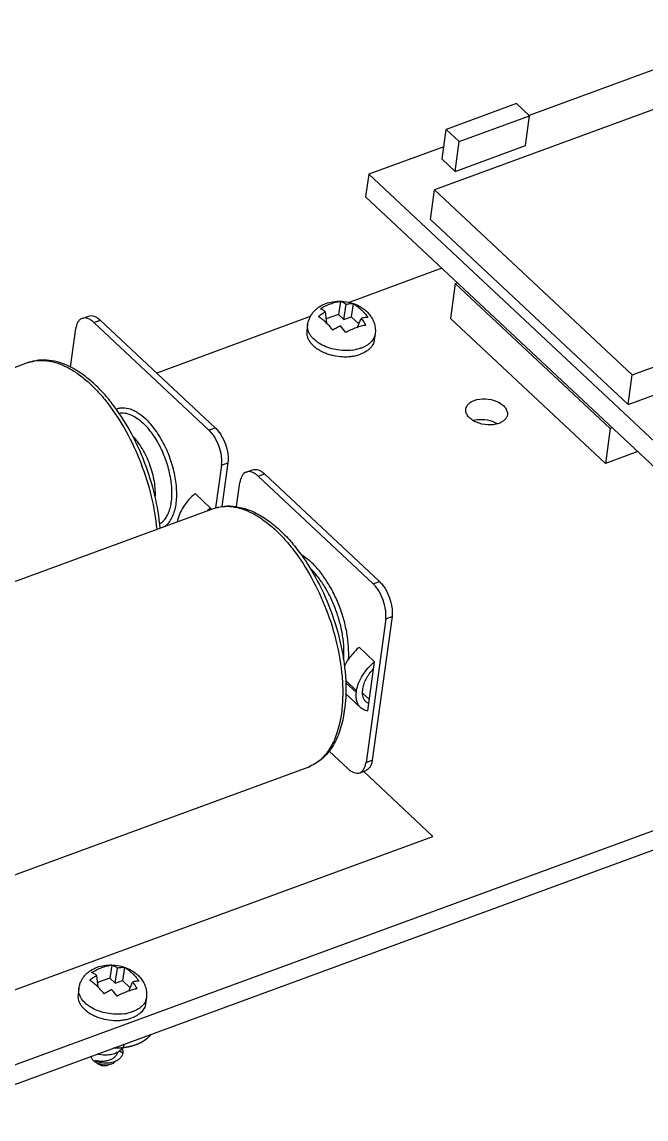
# Model space of a CAD drawing. Extents: x 0 to 297, y 0 to 210.
# Drawn here: x 245.08 to 261.76, y 17.95 to 47.24 of the extents above; entities that cross this region are included whole.
import ezdxf

# ---------------------------------------------------------------- set-up
doc = ezdxf.new("R2010")
doc.units = 0
doc.header["$LTSCALE"] = 16.335
doc.layers.get('0').update_dxf_attribs({"linetype": 'CONTINUOUS'})
doc.layers.add('02___PRT_ALL_AXES', color=7, linetype='CONTINUOUS')
doc.layers.add('06___PRT_ALL_SURFS', color=7, linetype='CONTINUOUS')

msp = doc.modelspace()

# ---------------------------------------------------------------- linework, layer by layer
at = {"color": 7, "linetype": 'CONTINUOUS'}
for p, q in [((264.226, 46.797), (258.638, 44.748)), ((258.54, 43.943), (258.649, 44.738)), ((256.313, 43.58), (256.422, 44.375)), ((256.661, 43.254), (256.77, 44.049)), ((256.358, 43.912), (254.35, 43.175)), ((256.661, 43.254), (258.54, 43.943)), ((256.313, 43.58), (256.661, 43.254)), ((254.35, 43.175), (254.267, 42.572)), ((254.35, 43.175), (263.392, 34.715)), ((254.267, 42.572), (263.309, 34.112)), ((256.002, 41.966), (256.111, 42.761)), ((256.002, 41.966), (261.282, 37.026)), ((256.306, 40.665), (253.827, 39.755)), ((256.662, 40.258), (256.718, 40.279)), ((253.594, 39.781), (253.541, 39.434)), ((253.685, 39.3), (253.747, 39.704)), ((253.935, 39.719), (253.882, 39.372)), ((246.692, 39.327), (246.861, 39.389)), ((247.008, 39.218), (247.177, 39.28)), ((247.177, 39.28), (250.251, 36.403)), ((252.788, 39.374), (248.684, 37.869)), ((253.228, 39.196), (253.195, 39.502)), ((253.541, 39.434), (253.215, 39.314)), ((253.685, 39.3), (253.541, 39.434)), ((253.685, 39.3), (253.882, 39.372)), ((254.088, 39.179), (253.882, 39.372)), ((254.052, 39.09), (254.148, 39.328)), ((246.382, 38.027), (246.523, 39.053)), ((247.008, 39.218), (250.082, 36.341)), ((261.282, 37.026), (261.391, 37.821)), ((261.282, 37.026), (262.08, 37.319)), ((250.082, 36.341), (250.251, 36.403)), ((260.858, 36.405), (260.802, 36.385)), ((250.417, 35.41), (250.586, 35.472)), ((250.586, 35.472), (250.426, 34.304)), ((250.417, 35.41), (250.26, 34.265)), ((251.078, 35.223), (251.246, 35.285)), ((251.394, 35.114), (251.563, 35.176)), ((251.563, 35.176), (254.637, 32.299)), ((250.82, 34.301), (250.909, 34.949)), ((251.394, 35.114), (254.468, 32.237)), ((250.121, 34.264), (249.711, 34.647)), ((250.121, 34.264), (250.114, 34.215)), ((254.468, 32.237), (254.637, 32.299)), ((254.972, 31.368), (254.446, 27.531)), ((254.803, 31.306), (254.972, 31.368)), ((254.803, 31.306), (254.277, 27.47)), ((254.507, 30.16), (254.097, 30.544)), ((234.377, 15.537), (273.861, 30.02)), ((254.327, 28.846), (254.507, 30.16)), ((254.027, 29.384), (253.734, 29.657)), ((253.737, 29.598), (254.02, 29.333)), ((234.302, 14.989), (273.786, 29.472)), ((253.738, 29.303), (254.129, 28.937)), ((254.02, 29.333), (254.027, 29.384)), ((254.184, 29.322), (254.368, 29.15)), ((254.188, 29.395), (254.195, 29.446)), ((253.792, 27.305), (253.293, 27.772)), ((254.108, 27.196), (254.277, 27.258)), ((254.277, 27.47), (254.446, 27.531)), ((247.483, 22.057), (247.43, 21.71)), ((247.573, 21.576), (247.635, 21.98)), ((247.823, 21.995), (247.77, 21.648)), ((247.117, 21.472), (247.084, 21.778)), ((247.43, 21.71), (247.104, 21.591)), ((247.573, 21.576), (247.43, 21.71)), ((247.573, 21.576), (247.77, 21.648)), ((247.977, 21.455), (247.77, 21.648)), ((247.941, 21.366), (248.037, 21.604)), ((247.782, 19.71), (247.692, 19.761)), ((247.116, 19.421), (247.034, 19.477)), ((247.378, 19.385), (247.472, 19.417))]:
    msp.add_line(p, q, dxfattribs=at)
at = {"color": 5, "linetype": 'CONTINUOUS'}
for p, q in [((256.067, 25.495), (254.209, 27.233)), ((226.82, 14.767), (256.067, 25.495))]:
    msp.add_line(p, q, dxfattribs=at)
at = {"color": 7, "linetype": 'CONTINUOUS'}
for centre, radius, start, end in [((253.547, 38.783), 0.811, 26.59, 42.185), ((252.728, 38.3), 1.199, 32.797, 43.5333), ((253.761, 39.676), 1.206, 277.2374, 281.2688), ((251.066, 33.108), 1.493, 129.2732, 133.8577), ((250.473, 29.309), 3.262, 349.5198, 350.525), ((250.312, 29.335), 3.425, 350.5337, 352.1976), ((252.394, 28.272), 0.985, 290.1415, 293.232), ((246.617, 20.576), 1.199, 32.797, 43.5333), ((247.436, 21.06), 0.811, 26.59, 42.185), ((247.65, 21.952), 1.206, 277.2374, 281.2688)]:
    msp.add_arc(centre, radius, start, end, dxfattribs=at)
for points, knots in [([(252.718, 39.158), (252.723, 39.191), (252.736, 39.255), (252.771, 39.347), (252.82, 39.433), (252.88, 39.511), (252.95, 39.579), (253.054, 39.658), (253.143, 39.702), (253.205, 39.725)], [0, 0, 0, 0, 0.125216, 0.25033, 0.375277, 0.500034, 0.624683, 0.749419, 1, 1, 1, 1]), ([(253.057, 39.584), (253.1, 39.612), (253.167, 39.649), (253.258, 39.69), (253.304, 39.708), (253.327, 39.716)], [0, 0, 0, 0, 0.510663, 0.757665, 1, 1, 1, 1]), ([(253.195, 39.502), (253.173, 39.52), (253.139, 39.545), (253.092, 39.571), (253.069, 39.58), (253.057, 39.584)], [0, 0, 0, 0, 0.539588, 0.780534, 1, 1, 1, 1]), ([(253.205, 39.725), (253.266, 39.747), (253.395, 39.78), (253.528, 39.787), (253.594, 39.785)], [0, 0, 0, 0, 0.495285, 1, 1, 1, 1]), ([(253.327, 39.716), (253.349, 39.724), (253.394, 39.74), (253.461, 39.759), (253.528, 39.773), (253.572, 39.779), (253.594, 39.781)], [0, 0, 0, 0, 0.259146, 0.512979, 0.760406, 1, 1, 1, 1]), ([(253.594, 39.785), (253.624, 39.785), (253.739, 39.777), (253.854, 39.752), (253.937, 39.724)], [0, 0, 0, 0, 0.250586, 1, 1, 1, 1]), ([(253.594, 39.781), (253.607, 39.778), (253.641, 39.768), (253.692, 39.743), (253.729, 39.718), (253.747, 39.704)], [0, 0, 0, 0, 0.232276, 0.60262, 1, 1, 1, 1]), ([(253.747, 39.704), (253.778, 39.712), (253.841, 39.725), (253.905, 39.724), (253.935, 39.719)], [0, 0, 0, 0, 0.518146, 1, 1, 1, 1]), ([(253.935, 39.719), (253.953, 39.71), (253.988, 39.689), (254.039, 39.653), (254.09, 39.613), (254.14, 39.568), (254.189, 39.52), (254.254, 39.45), (254.298, 39.393), (254.326, 39.353)], [0, 0, 0, 0, 0.111253, 0.227416, 0.347634, 0.471241, 0.597967, 0.727988, 1, 1, 1, 1]), ([(253.937, 39.724), (253.981, 39.709), (254.066, 39.674), (254.186, 39.605), (254.293, 39.52), (254.384, 39.42), (254.457, 39.306), (254.507, 39.18), (254.53, 39.046), (254.527, 38.956), (254.521, 38.911)], [0, 0, 0, 0, 0.128372, 0.254976, 0.380021, 0.504084, 0.627821, 0.751658, 0.875744, 1, 1, 1, 1]), ([(246.692, 39.327), (246.67, 39.319), (246.626, 39.292), (246.576, 39.23), (246.541, 39.148), (246.528, 39.086), (246.523, 39.053)], [0, 0, 0, 0, 0.210124, 0.439637, 0.701316, 1, 1, 1, 1]), ([(247.008, 39.218), (246.982, 39.242), (246.931, 39.283), (246.848, 39.326), (246.767, 39.343), (246.715, 39.335), (246.692, 39.327)], [0, 0, 0, 0, 0.300323, 0.562656, 0.791528, 1, 1, 1, 1]), ([(246.861, 39.389), (246.883, 39.397), (246.935, 39.405), (247.017, 39.388), (247.1, 39.345), (247.151, 39.304), (247.177, 39.28)], [0, 0, 0, 0, 0.208472, 0.437344, 0.699677, 1, 1, 1, 1]), ([(253.004, 39.378), (253.033, 39.403), (253.095, 39.449), (253.162, 39.486), (253.195, 39.502)], [0, 0, 0, 0, 0.512151, 1, 1, 1, 1]), ([(253.395, 39.011), (253.365, 39.051), (253.302, 39.124), (253.218, 39.208), (253.151, 39.268), (253.102, 39.309), (253.054, 39.346), (253.021, 39.368), (253.004, 39.378)], [0, 0, 0, 0, 0.277596, 0.536927, 0.660602, 0.779812, 0.893463, 1, 1, 1, 1]), ([(254.326, 39.353), (254.298, 39.355), (254.237, 39.351), (254.179, 39.337), (254.148, 39.328)], [0, 0, 0, 0, 0.469215, 1, 1, 1, 1]), ([(253.913, 38.479), (253.841, 38.47), (253.692, 38.464), (253.47, 38.488), (253.257, 38.545), (253.094, 38.618), (252.98, 38.69), (252.884, 38.766), (252.805, 38.852), (252.751, 38.947), (252.725, 39.017), (252.713, 39.088), (252.715, 39.135), (252.718, 39.158)], [0, 0, 0, 0, 0.142659, 0.289032, 0.433561, 0.570934, 0.635613, 0.697038, 0.809205, 0.860356, 0.908674, 0.954896, 1, 1, 1, 1]), ([(253.597, 39.126), (253.563, 39.111), (253.493, 39.076), (253.428, 39.035), (253.395, 39.011)], [0, 0, 0, 0, 0.487034, 1, 1, 1, 1]), ([(254.012, 39.076), (253.965, 39.059), (253.871, 39.021), (253.781, 38.975), (253.736, 38.949)], [0, 0, 0, 0, 0.487046, 1, 1, 1, 1]), ([(254.273, 39.146), (254.252, 39.144), (254.209, 39.136), (254.144, 39.119), (254.078, 39.099), (254.034, 39.084), (254.012, 39.076)], [0, 0, 0, 0, 0.234508, 0.481017, 0.736815, 1, 1, 1, 1]), ([(254.521, 38.911), (254.519, 38.891), (254.51, 38.852), (254.486, 38.795), (254.452, 38.741), (254.409, 38.691), (254.356, 38.644), (254.273, 38.587), (254.202, 38.554), (254.153, 38.536)], [0, 0, 0, 0, 0.108476, 0.218975, 0.333322, 0.453007, 0.579098, 0.712233, 1, 1, 1, 1]), ([(254.153, 38.536), (254.14, 38.531), (254.089, 38.514), (254.037, 38.501), (253.997, 38.493)], [0, 0, 0, 0, 0.242923, 1, 1, 1, 1]), ([(248.775, 33.724), (248.751, 34.018), (248.652, 34.616), (248.382, 35.487), (248.002, 36.311), (247.603, 36.931), (247.246, 37.357), (246.971, 37.628), (246.688, 37.853), (246.399, 38.029), (246.106, 38.152), (245.813, 38.217), (245.525, 38.219), (245.341, 38.176), (245.254, 38.145)], [0, 0, 0, 0, 0.141468, 0.288884, 0.435534, 0.574832, 0.64004, 0.701591, 0.759244, 0.813014, 0.863222, 0.910531, 0.955747, 1, 1, 1, 1]), ([(245.254, 38.145), (245.331, 38.173), (245.495, 38.21), (245.755, 38.206), (246.026, 38.144), (246.303, 38.025), (246.583, 37.853), (246.861, 37.629), (247.133, 37.359), (247.491, 36.93), (247.893, 36.306), (248.279, 35.473), (248.556, 34.593), (248.659, 33.988), (248.686, 33.69)], [0, 0, 0, 0, 0.039492, 0.080677, 0.124952, 0.173272, 0.226143, 0.283691, 0.345744, 0.411899, 0.553973, 0.704053, 0.855111, 1, 1, 1, 1]), ([(247.604, 36.906), (247.631, 36.917), (247.69, 36.935), (247.817, 36.947), (247.952, 36.922), (248.083, 36.867), (248.226, 36.787), (248.326, 36.706), (248.39, 36.647)], [0, 0, 0, 0, 0.103441, 0.209205, 0.436993, 0.563366, 0.699207, 1, 1, 1, 1]), ([(256.944, 36.907), (256.947, 36.932), (256.964, 36.981), (257.013, 37.046), (257.084, 37.1), (257.14, 37.127), (257.171, 37.138)], [0, 0, 0, 0, 0.218552, 0.452353, 0.712015, 1, 1, 1, 1]), ([(257.171, 37.138), (257.264, 37.172), (257.473, 37.195), (257.724, 37.14), (257.896, 37.046), (257.992, 36.959), (258.05, 36.86), (258.058, 36.788), (258.054, 36.755)], [0, 0, 0, 0, 0.272588, 0.559243, 0.691006, 0.807894, 0.909201, 1, 1, 1, 1]), ([(247.679, 36.797), (247.728, 36.806), (247.836, 36.806), (247.999, 36.758), (248.165, 36.664), (248.269, 36.579), (248.321, 36.531)], [0, 0, 0, 0, 0.209647, 0.441786, 0.704414, 1, 1, 1, 1]), ([(248.897, 33.768), (248.932, 33.792), (248.999, 33.853), (249.08, 33.968), (249.143, 34.108), (249.189, 34.271), (249.216, 34.453), (249.227, 34.724), (249.19, 35.089), (249.076, 35.531), (248.899, 35.957), (248.673, 36.336), (248.488, 36.555), (248.39, 36.647)], [0, 0, 0, 0, 0.040216, 0.083806, 0.131775, 0.184591, 0.242286, 0.304554, 0.440283, 0.585558, 0.732514, 0.873046, 1, 1, 1, 1]), ([(257.827, 36.524), (257.733, 36.49), (257.525, 36.467), (257.274, 36.522), (257.102, 36.616), (257.006, 36.703), (256.947, 36.802), (256.94, 36.874), (256.944, 36.907)], [0, 0, 0, 0, 0.272588, 0.559243, 0.691006, 0.807894, 0.909201, 1, 1, 1, 1]), ([(257.134, 36.602), (257.216, 36.626), (257.392, 36.643), (257.566, 36.609), (257.649, 36.579)], [0, 0, 0, 0, 0.489036, 1, 1, 1, 1]), ([(258.054, 36.755), (258.05, 36.73), (258.034, 36.681), (257.985, 36.616), (257.914, 36.562), (257.857, 36.535), (257.827, 36.524)], [0, 0, 0, 0, 0.218552, 0.452353, 0.712015, 1, 1, 1, 1]), ([(248.764, 33.84), (248.798, 33.86), (248.864, 33.911), (248.944, 34.014), (249.008, 34.141), (249.055, 34.29), (249.085, 34.459), (249.1, 34.713), (249.069, 35.056), (248.965, 35.473), (248.801, 35.877), (248.589, 36.237), (248.414, 36.444), (248.321, 36.531)], [0, 0, 0, 0, 0.039799, 0.082677, 0.129838, 0.181898, 0.238982, 0.300839, 0.436388, 0.582255, 0.730297, 0.872049, 1, 1, 1, 1]), ([(250.417, 35.41), (250.422, 35.447), (250.426, 35.527), (250.413, 35.697), (250.358, 35.913), (250.263, 36.115), (250.165, 36.255), (250.11, 36.315), (250.082, 36.341)], [0, 0, 0, 0, 0.112229, 0.234738, 0.498218, 0.762665, 0.88631, 1, 1, 1, 1]), ([(250.251, 36.403), (250.279, 36.377), (250.334, 36.317), (250.431, 36.176), (250.527, 35.975), (250.582, 35.759), (250.595, 35.589), (250.591, 35.509), (250.586, 35.472)], [0, 0, 0, 0, 0.11369, 0.237335, 0.501782, 0.765262, 0.887771, 1, 1, 1, 1]), ([(257.649, 36.579), (257.662, 36.575), (257.71, 36.556), (257.756, 36.533), (257.789, 36.513)], [0, 0, 0, 0, 0.258059, 1, 1, 1, 1]), ([(248.648, 34.542), (248.652, 34.611), (248.651, 34.754), (248.616, 35.051), (248.514, 35.426), (248.35, 35.777), (248.184, 36.027), (248.093, 36.136), (248.045, 36.186)], [0, 0, 0, 0, 0.11538, 0.238888, 0.499976, 0.761073, 0.884589, 1, 1, 1, 1]), ([(251.078, 35.223), (251.056, 35.215), (251.012, 35.189), (250.962, 35.126), (250.927, 35.044), (250.913, 34.983), (250.909, 34.949)], [0, 0, 0, 0, 0.210124, 0.439637, 0.701316, 1, 1, 1, 1]), ([(251.394, 35.114), (251.368, 35.138), (251.317, 35.179), (251.234, 35.222), (251.153, 35.239), (251.101, 35.231), (251.078, 35.223)], [0, 0, 0, 0, 0.300323, 0.562656, 0.791528, 1, 1, 1, 1]), ([(251.246, 35.285), (251.269, 35.293), (251.321, 35.301), (251.403, 35.284), (251.485, 35.241), (251.537, 35.2), (251.563, 35.176)], [0, 0, 0, 0, 0.208472, 0.437344, 0.699677, 1, 1, 1, 1]), ([(249.711, 34.647), (249.649, 34.597), (249.534, 34.485), (249.391, 34.297), (249.287, 34.099), (249.245, 33.96), (249.234, 33.892)], [0, 0, 0, 0, 0.263872, 0.525765, 0.774238, 1, 1, 1, 1]), ([(250.202, 34.247), (250.296, 34.281), (250.495, 34.326), (250.807, 34.315), (251.123, 34.232), (251.437, 34.084), (251.747, 33.876), (252.048, 33.612), (252.337, 33.297), (252.708, 32.808), (253.111, 32.108), (253.472, 31.195), (253.696, 30.256), (253.746, 29.624), (253.74, 29.319)], [0, 0, 0, 0, 0.044073, 0.089285, 0.136879, 0.187771, 0.242619, 0.30167, 0.364808, 0.431625, 0.573481, 0.720606, 0.865216, 1, 1, 1, 1]), ([(250.202, 34.247), (250.279, 34.275), (250.444, 34.313), (250.705, 34.309), (250.977, 34.246), (251.255, 34.126), (251.536, 33.952), (251.815, 33.727), (252.088, 33.454), (252.447, 33.022), (252.849, 32.394), (253.235, 31.558), (253.509, 30.673), (253.611, 30.067), (253.637, 29.768)], [0, 0, 0, 0, 0.039478, 0.080659, 0.124949, 0.173303, 0.226226, 0.283841, 0.345969, 0.412198, 0.554391, 0.704496, 0.855428, 1, 1, 1, 1]), ([(252.537, 33.029), (252.561, 33.015), (252.658, 32.952), (252.748, 32.877), (252.813, 32.817)], [0, 0, 0, 0, 0.236548, 1, 1, 1, 1]), ([(253.81, 30.23), (253.817, 30.34), (253.816, 30.569), (253.774, 30.919), (253.692, 31.279), (253.573, 31.637), (253.422, 31.98), (253.243, 32.298), (253.042, 32.579), (252.891, 32.744), (252.813, 32.817)], [0, 0, 0, 0, 0.115892, 0.240449, 0.370922, 0.504157, 0.636826, 0.765639, 0.887545, 1, 1, 1, 1]), ([(253.678, 30.216), (253.687, 30.318), (253.691, 30.531), (253.657, 30.858), (253.586, 31.196), (253.48, 31.534), (253.343, 31.861), (253.178, 32.165), (252.992, 32.436), (252.852, 32.596), (252.779, 32.668)], [0, 0, 0, 0, 0.114114, 0.237321, 0.36696, 0.499927, 0.632903, 0.76257, 0.885812, 1, 1, 1, 1]), ([(254.803, 31.306), (254.808, 31.344), (254.812, 31.424), (254.799, 31.593), (254.744, 31.809), (254.649, 32.011), (254.551, 32.151), (254.496, 32.211), (254.468, 32.237)], [0, 0, 0, 0, 0.112229, 0.234738, 0.498218, 0.762665, 0.88631, 1, 1, 1, 1]), ([(254.637, 32.299), (254.665, 32.273), (254.719, 32.213), (254.817, 32.073), (254.913, 31.871), (254.968, 31.655), (254.981, 31.486), (254.977, 31.406), (254.972, 31.368)], [0, 0, 0, 0, 0.11369, 0.237335, 0.501782, 0.765262, 0.887771, 1, 1, 1, 1]), ([(254.097, 30.544), (254.013, 30.475), (253.862, 30.321), (253.746, 30.138), (253.701, 30.042)], [0, 0, 0, 0, 0.508084, 1, 1, 1, 1]), ([(254.027, 29.384), (254.036, 29.453), (254.076, 29.595), (254.18, 29.8), (254.325, 29.993), (254.443, 30.108), (254.507, 30.16)], [0, 0, 0, 0, 0.224128, 0.472324, 0.734972, 1, 1, 1, 1]), ([(254.195, 29.446), (254.201, 29.49), (254.225, 29.583), (254.286, 29.717), (254.372, 29.848), (254.442, 29.928), (254.48, 29.966)], [0, 0, 0, 0, 0.224433, 0.470505, 0.731805, 1, 1, 1, 1]), ([(253.637, 29.768), (253.651, 29.599), (253.664, 29.269), (253.641, 28.94), (253.62, 28.783)], [0, 0, 0, 0, 0.518652, 1, 1, 1, 1]), ([(253.74, 29.319), (253.739, 29.281), (253.733, 29.131), (253.72, 28.981), (253.705, 28.87)], [0, 0, 0, 0, 0.256804, 1, 1, 1, 1]), ([(254.129, 28.937), (254.106, 28.959), (254.064, 29.011), (254.026, 29.107), (254.01, 29.216), (254.014, 29.293), (254.02, 29.333)], [0, 0, 0, 0, 0.224724, 0.461105, 0.717939, 1, 1, 1, 1]), ([(254.273, 29.09), (254.255, 29.107), (254.223, 29.147), (254.193, 29.221), (254.181, 29.305), (254.184, 29.364), (254.188, 29.395)], [0, 0, 0, 0, 0.224714, 0.461089, 0.717945, 1, 1, 1, 1]), ([(254.353, 29.039), (254.346, 29.042), (254.317, 29.055), (254.29, 29.074), (254.273, 29.09)], [0, 0, 0, 0, 0.255136, 1, 1, 1, 1]), ([(253.68, 28.715), (253.65, 28.554), (253.57, 28.251), (253.37, 27.846), (253.135, 27.578), (252.914, 27.425), (252.795, 27.369), (252.733, 27.347)], [0, 0, 0, 0, 0.282152, 0.537948, 0.773854, 0.887462, 1, 1, 1, 1]), ([(253.62, 28.783), (253.597, 28.615), (253.531, 28.3), (253.354, 27.882), (253.143, 27.605), (252.944, 27.448), (252.837, 27.39), (252.783, 27.366)], [0, 0, 0, 0, 0.297164, 0.558845, 0.789169, 0.896123, 1, 1, 1, 1]), ([(254.327, 28.846), (254.289, 28.851), (254.218, 28.871), (254.155, 28.913), (254.129, 28.937)], [0, 0, 0, 0, 0.515342, 1, 1, 1, 1]), ([(253.792, 27.305), (253.817, 27.281), (253.869, 27.24), (253.952, 27.197), (254.033, 27.18), (254.085, 27.188), (254.108, 27.196)], [0, 0, 0, 0, 0.300323, 0.562656, 0.791528, 1, 1, 1, 1]), ([(254.108, 27.196), (254.13, 27.204), (254.173, 27.23), (254.223, 27.293), (254.259, 27.375), (254.272, 27.436), (254.277, 27.47)], [0, 0, 0, 0, 0.210124, 0.439637, 0.701316, 1, 1, 1, 1]), ([(254.446, 27.531), (254.441, 27.498), (254.428, 27.436), (254.392, 27.354), (254.342, 27.292), (254.299, 27.266), (254.277, 27.258)], [0, 0, 0, 0, 0.298684, 0.560363, 0.789876, 1, 1, 1, 1]), ([(246.607, 21.434), (246.611, 21.467), (246.625, 21.531), (246.66, 21.623), (246.708, 21.709), (246.768, 21.787), (246.838, 21.856), (246.943, 21.934), (247.032, 21.978), (247.094, 22.001)], [0, 0, 0, 0, 0.125216, 0.25033, 0.375277, 0.500034, 0.624683, 0.749419, 1, 1, 1, 1]), ([(246.946, 21.86), (246.989, 21.888), (247.056, 21.925), (247.147, 21.966), (247.193, 21.984), (247.216, 21.992)], [0, 0, 0, 0, 0.510663, 0.757665, 1, 1, 1, 1]), ([(247.094, 22.001), (247.155, 22.023), (247.284, 22.056), (247.417, 22.063), (247.483, 22.062)], [0, 0, 0, 0, 0.495285, 1, 1, 1, 1]), ([(247.216, 21.992), (247.238, 22.001), (247.283, 22.016), (247.35, 22.035), (247.417, 22.05), (247.461, 22.055), (247.483, 22.057)], [0, 0, 0, 0, 0.259146, 0.512979, 0.760406, 1, 1, 1, 1]), ([(247.483, 22.062), (247.512, 22.061), (247.628, 22.053), (247.743, 22.029), (247.825, 22)], [0, 0, 0, 0, 0.250586, 1, 1, 1, 1]), ([(247.483, 22.057), (247.496, 22.054), (247.529, 22.045), (247.581, 22.019), (247.617, 21.994), (247.635, 21.98)], [0, 0, 0, 0, 0.232276, 0.60262, 1, 1, 1, 1]), ([(247.635, 21.98), (247.667, 21.988), (247.729, 22.001), (247.793, 22), (247.823, 21.995)], [0, 0, 0, 0, 0.518146, 1, 1, 1, 1]), ([(247.823, 21.995), (247.841, 21.986), (247.877, 21.966), (247.928, 21.93), (247.979, 21.889), (248.028, 21.844), (248.077, 21.796), (248.142, 21.727), (248.187, 21.67), (248.215, 21.629)], [0, 0, 0, 0, 0.111253, 0.227416, 0.347634, 0.471241, 0.597967, 0.727988, 1, 1, 1, 1]), ([(247.825, 22), (247.869, 21.986), (247.955, 21.95), (248.074, 21.881), (248.182, 21.796), (248.273, 21.696), (248.346, 21.582), (248.395, 21.456), (248.419, 21.322), (248.416, 21.232), (248.41, 21.187)], [0, 0, 0, 0, 0.128372, 0.254976, 0.380021, 0.504084, 0.627821, 0.751658, 0.875744, 1, 1, 1, 1]), ([(246.893, 21.654), (246.922, 21.679), (246.983, 21.726), (247.05, 21.762), (247.084, 21.778)], [0, 0, 0, 0, 0.512151, 1, 1, 1, 1]), ([(247.084, 21.778), (247.062, 21.796), (247.028, 21.821), (246.98, 21.847), (246.957, 21.857), (246.946, 21.86)], [0, 0, 0, 0, 0.539588, 0.780534, 1, 1, 1, 1]), ([(247.802, 20.755), (247.73, 20.746), (247.581, 20.74), (247.359, 20.765), (247.146, 20.821), (246.983, 20.894), (246.869, 20.967), (246.772, 21.042), (246.693, 21.128), (246.64, 21.223), (246.614, 21.293), (246.602, 21.364), (246.604, 21.411), (246.607, 21.434)], [0, 0, 0, 0, 0.142659, 0.289032, 0.433561, 0.570934, 0.635613, 0.697038, 0.809205, 0.860356, 0.908674, 0.954896, 1, 1, 1, 1]), ([(247.284, 21.288), (247.253, 21.327), (247.19, 21.4), (247.106, 21.484), (247.04, 21.544), (246.991, 21.585), (246.942, 21.622), (246.909, 21.644), (246.893, 21.654)], [0, 0, 0, 0, 0.277596, 0.536927, 0.660602, 0.779812, 0.893463, 1, 1, 1, 1]), ([(247.486, 21.402), (247.451, 21.387), (247.382, 21.352), (247.316, 21.311), (247.284, 21.288)], [0, 0, 0, 0, 0.487034, 1, 1, 1, 1]), ([(248.161, 21.423), (248.14, 21.42), (248.097, 21.412), (248.033, 21.396), (247.967, 21.375), (247.923, 21.36), (247.9, 21.352)], [0, 0, 0, 0, 0.234508, 0.481017, 0.736815, 1, 1, 1, 1]), ([(248.215, 21.629), (248.187, 21.631), (248.126, 21.627), (248.068, 21.613), (248.037, 21.604)], [0, 0, 0, 0, 0.469215, 1, 1, 1, 1]), ([(247.9, 21.352), (247.854, 21.335), (247.76, 21.297), (247.669, 21.251), (247.624, 21.226)], [0, 0, 0, 0, 0.487046, 1, 1, 1, 1]), ([(248.41, 21.187), (248.407, 21.167), (248.398, 21.128), (248.374, 21.071), (248.341, 21.017), (248.297, 20.967), (248.245, 20.92), (248.162, 20.863), (248.091, 20.83), (248.041, 20.812)], [0, 0, 0, 0, 0.108476, 0.218975, 0.333322, 0.453007, 0.579098, 0.712233, 1, 1, 1, 1]), ([(248.041, 20.812), (248.029, 20.808), (247.978, 20.79), (247.926, 20.777), (247.886, 20.769)], [0, 0, 0, 0, 0.242923, 1, 1, 1, 1]), ([(247.816, 19.946), (247.813, 19.928), (247.802, 19.891), (247.773, 19.84), (247.733, 19.794), (247.665, 19.738), (247.556, 19.686), (247.46, 19.665), (247.409, 19.659)], [0, 0, 0, 0, 0.104837, 0.213077, 0.327037, 0.448129, 0.712071, 1, 1, 1, 1]), ([(247.643, 19.73), (247.64, 19.718), (247.631, 19.693), (247.604, 19.646), (247.556, 19.593), (247.482, 19.543), (247.395, 19.507), (247.301, 19.486), (247.207, 19.481), (247.118, 19.49), (247.063, 19.505), (247.038, 19.514)], [0, 0, 0, 0, 0.054815, 0.110858, 0.22821, 0.354145, 0.487348, 0.624063, 0.758999, 0.886214, 1, 1, 1, 1]), ([(247.409, 19.659), (247.357, 19.653), (247.253, 19.652), (247.151, 19.67), (247.102, 19.684)], [0, 0, 0, 0, 0.50744, 1, 1, 1, 1]), ([(247.782, 19.71), (247.777, 19.687), (247.762, 19.642), (247.72, 19.582), (247.661, 19.529), (247.613, 19.502), (247.588, 19.49)], [0, 0, 0, 0, 0.226072, 0.464151, 0.721192, 1, 1, 1, 1]), ([(247.758, 19.823), (247.766, 19.805), (247.778, 19.768), (247.782, 19.729), (247.782, 19.71)], [0, 0, 0, 0, 0.51038, 1, 1, 1, 1]), ([(246.929, 19.621), (246.931, 19.611), (246.936, 19.591), (246.95, 19.562), (246.969, 19.534), (246.985, 19.517), (246.994, 19.509)], [0, 0, 0, 0, 0.227521, 0.468078, 0.725118, 1, 1, 1, 1]), ([(246.994, 19.509), (246.997, 19.506), (247.01, 19.495), (247.023, 19.484), (247.034, 19.477)], [0, 0, 0, 0, 0.242519, 1, 1, 1, 1]), ([(247.034, 19.477), (247.064, 19.456), (247.133, 19.423), (247.246, 19.395), (247.362, 19.391), (247.437, 19.405), (247.472, 19.417)], [0, 0, 0, 0, 0.240977, 0.500003, 0.759029, 1, 1, 1, 1]), ([(247.588, 19.49), (247.544, 19.47), (247.472, 19.449), (247.374, 19.437), (247.298, 19.436), (247.223, 19.444), (247.154, 19.459), (247.091, 19.482), (247.054, 19.503), (247.038, 19.514)], [0, 0, 0, 0, 0.253792, 0.387011, 0.520977, 0.652611, 0.778553, 0.895381, 1, 1, 1, 1]), ([(247.116, 19.421), (247.134, 19.409), (247.175, 19.389), (247.243, 19.372), (247.312, 19.37), (247.358, 19.378), (247.378, 19.385)], [0, 0, 0, 0, 0.241011, 0.500041, 0.75905, 1, 1, 1, 1]), ([(247.472, 19.417), (247.484, 19.421), (247.527, 19.438), (247.566, 19.465), (247.588, 19.49)], [0, 0, 0, 0, 0.27515, 1, 1, 1, 1])]:
    msp.add_open_spline(points, degree=3, knots=knots, dxfattribs=at)
at = {"color": 5, "linetype": 'CONTINUOUS'}
for points, knots in [([(248.128, 19.927), (248.117, 19.924), (248.1, 19.918), (248.081, 19.912), (248.07, 19.908), (248.062, 19.905), (248.055, 19.903), (248.049, 19.901), (248.046, 19.9), (248.043, 19.899), (248.041, 19.899), (248.04, 19.898), (248.038, 19.898), (248.036, 19.897), (248.032, 19.896), (248.026, 19.895), (248.018, 19.893), (248.006, 19.89), (247.991, 19.886), (247.976, 19.882), (247.964, 19.879), (247.956, 19.877), (247.95, 19.876), (247.946, 19.875), (247.944, 19.874), (247.942, 19.874), (247.94, 19.873), (247.938, 19.873), (247.934, 19.872), (247.927, 19.871), (247.917, 19.869), (247.908, 19.867), (247.895, 19.865), (247.882, 19.863), (247.869, 19.861), (247.862, 19.859), (247.855, 19.858), (247.85, 19.857), (247.846, 19.856), (247.843, 19.856), (247.841, 19.855), (247.838, 19.855), (247.835, 19.855), (247.831, 19.854), (247.826, 19.854), (247.82, 19.853), (247.811, 19.852), (247.798, 19.85), (247.785, 19.849), (247.772, 19.847), (247.762, 19.846), (247.752, 19.845), (247.745, 19.844), (247.74, 19.844), (247.738, 19.843), (247.736, 19.843), (247.735, 19.843), (247.732, 19.843), (247.727, 19.843), (247.721, 19.842), (247.712, 19.842), (247.699, 19.841), (247.682, 19.84), (247.665, 19.839), (247.652, 19.838), (247.643, 19.838), (247.637, 19.837), (247.632, 19.837), (247.629, 19.837), (247.626, 19.837), (247.624, 19.837), (247.619, 19.837), (247.611, 19.837), (247.601, 19.837), (247.591, 19.837), (247.577, 19.837), (247.553, 19.837), (247.532, 19.837), (247.519, 19.837)], [0, 0, 0, 0, 0.0625, 0.09375, 0.109375, 0.125, 0.140625, 0.148438, 0.15625, 0.160156, 0.164062, 0.166016, 0.167969, 0.171875, 0.179688, 0.1875, 0.203125, 0.21875, 0.25, 0.28125, 0.296875, 0.3125, 0.320312, 0.328125, 0.332031, 0.333984, 0.335938, 0.339844, 0.34375, 0.359375, 0.375, 0.390625, 0.40625, 0.4375, 0.453125, 0.46875, 0.476562, 0.484375, 0.492188, 0.496094, 0.5, 0.503906, 0.507812, 0.515625, 0.523438, 0.53125, 0.546875, 0.5625, 0.59375, 0.609375, 0.625, 0.640625, 0.65625, 0.660156, 0.664062, 0.666016, 0.667969, 0.671875, 0.679688, 0.6875, 0.703125, 0.71875, 0.75, 0.78125, 0.796875, 0.8125, 0.820312, 0.828125, 0.832031, 0.835938, 0.839844, 0.84375, 0.859375, 0.875, 0.890625, 0.90625, 0.9375, 1, 1, 1, 1]), ([(248.532, 20.209), (248.527, 20.202), (248.518, 20.192), (248.508, 20.179), (248.503, 20.172), (248.498, 20.167), (248.495, 20.163), (248.492, 20.159), (248.49, 20.157), (248.489, 20.155), (248.488, 20.154), (248.487, 20.153), (248.486, 20.153), (248.485, 20.151), (248.482, 20.149), (248.479, 20.146), (248.475, 20.141), (248.468, 20.135), (248.459, 20.126), (248.45, 20.118), (248.443, 20.111), (248.439, 20.107), (248.435, 20.103), (248.433, 20.101), (248.431, 20.1), (248.431, 20.099), (248.429, 20.098), (248.428, 20.097), (248.426, 20.096), (248.424, 20.094), (248.42, 20.09), (248.415, 20.087), (248.409, 20.082), (248.403, 20.077), (248.396, 20.072), (248.39, 20.068), (248.384, 20.063), (248.379, 20.059), (248.375, 20.056), (248.372, 20.054), (248.37, 20.052), (248.368, 20.05), (248.367, 20.049), (248.366, 20.049), (248.365, 20.048), (248.364, 20.048), (248.362, 20.046), (248.359, 20.045), (248.356, 20.042), (248.352, 20.04), (248.346, 20.036), (248.339, 20.032), (248.332, 20.028), (248.326, 20.023), (248.319, 20.019), (248.312, 20.015), (248.305, 20.01), (248.3, 20.007), (248.297, 20.005), (248.295, 20.004), (248.294, 20.003), (248.293, 20.003), (248.291, 20.002), (248.288, 20), (248.283, 19.998), (248.276, 19.994), (248.266, 19.989), (248.254, 19.983), (248.242, 19.977), (248.232, 19.971), (248.225, 19.968), (248.22, 19.966), (248.217, 19.964), (248.215, 19.963), (248.214, 19.962), (248.213, 19.962), (248.211, 19.961), (248.207, 19.96), (248.201, 19.957), (248.193, 19.954), (248.185, 19.95), (248.174, 19.946), (248.155, 19.938), (248.139, 19.932), (248.128, 19.927)], [0, 0, 0, 0, 0.0625, 0.09375, 0.109375, 0.125, 0.140625, 0.148438, 0.15625, 0.160156, 0.164062, 0.166016, 0.167969, 0.171875, 0.179688, 0.1875, 0.203125, 0.21875, 0.25, 0.28125, 0.296875, 0.3125, 0.320312, 0.328125, 0.332031, 0.333984, 0.335938, 0.339844, 0.34375, 0.351562, 0.359375, 0.375, 0.390625, 0.40625, 0.421875, 0.4375, 0.453125, 0.46875, 0.476562, 0.484375, 0.492188, 0.496094, 0.498047, 0.5, 0.501953, 0.503906, 0.507812, 0.515625, 0.523438, 0.53125, 0.546875, 0.5625, 0.578125, 0.59375, 0.609375, 0.625, 0.640625, 0.65625, 0.660156, 0.664062, 0.666016, 0.667969, 0.671875, 0.679688, 0.6875, 0.703125, 0.71875, 0.75, 0.78125, 0.796875, 0.8125, 0.820312, 0.828125, 0.832031, 0.833984, 0.835938, 0.839844, 0.84375, 0.859375, 0.875, 0.890625, 0.90625, 0.9375, 1, 1, 1, 1])]:
    msp.add_open_spline(points, degree=3, knots=knots, dxfattribs=at)
at = {"layer": '02___PRT_ALL_AXES', "color": 7, "linetype": 'CONTINUOUS'}
for p, q in [((252.718, 39.158), (252.696, 38.994)), ((254.521, 38.911), (254.499, 38.747)), ((245.254, 38.145), (220.844, 29.191)), ((225.792, 25.294), (250.202, 34.247)), ((228.323, 18.393), (252.733, 27.347)), ((246.607, 21.434), (246.584, 21.27)), ((248.41, 21.187), (248.387, 21.023))]:
    msp.add_line(p, q, dxfattribs=at)
for points, knots in [([(252.696, 38.994), (252.692, 38.967), (252.691, 38.913), (252.708, 38.831), (252.744, 38.75), (252.797, 38.672), (252.866, 38.598), (252.95, 38.531), (253.047, 38.469), (253.154, 38.417), (253.271, 38.373), (253.435, 38.328), (253.606, 38.304), (253.777, 38.303), (253.901, 38.314), (254.019, 38.336), (254.094, 38.358), (254.13, 38.372)], [0, 0, 0, 0, 0.044761, 0.090977, 0.139865, 0.19226, 0.248588, 0.308905, 0.372964, 0.440278, 0.510182, 0.581882, 0.726983, 0.798689, 0.868601, 0.935929, 1, 1, 1, 1]), ([(254.499, 38.747), (254.496, 38.727), (254.487, 38.687), (254.463, 38.63), (254.429, 38.577), (254.386, 38.526), (254.334, 38.48), (254.251, 38.423), (254.18, 38.39), (254.13, 38.372)], [0, 0, 0, 0, 0.108476, 0.218974, 0.333323, 0.453008, 0.579097, 0.712232, 1, 1, 1, 1]), ([(246.584, 21.27), (246.581, 21.244), (246.58, 21.189), (246.597, 21.107), (246.633, 21.026), (246.686, 20.948), (246.755, 20.875), (246.839, 20.807), (246.935, 20.746), (247.043, 20.693), (247.159, 20.649), (247.324, 20.604), (247.495, 20.58), (247.666, 20.579), (247.79, 20.59), (247.908, 20.612), (247.983, 20.635), (248.019, 20.648)], [0, 0, 0, 0, 0.044761, 0.090977, 0.139865, 0.19226, 0.248588, 0.308905, 0.372964, 0.440278, 0.510182, 0.581882, 0.726983, 0.798689, 0.868601, 0.935929, 1, 1, 1, 1]), ([(248.387, 21.023), (248.385, 21.003), (248.376, 20.963), (248.352, 20.907), (248.318, 20.853), (248.275, 20.802), (248.222, 20.756), (248.139, 20.699), (248.068, 20.666), (248.019, 20.648)], [0, 0, 0, 0, 0.108476, 0.218974, 0.333323, 0.453008, 0.579097, 0.712232, 1, 1, 1, 1])]:
    msp.add_open_spline(points, degree=3, knots=knots, dxfattribs=at)
at = {"layer": '06___PRT_ALL_SURFS', "color": 7, "linetype": 'CONTINUOUS'}
for p, q in [((268.333, 47.244), (256.111, 42.761)), ((258.3, 45.064), (256.422, 44.375)), ((258.649, 44.738), (258.3, 45.064)), ((256.77, 44.049), (258.649, 44.738)), ((256.422, 44.375), (256.77, 44.049)), ((256.111, 42.761), (261.391, 37.821)), ((261.391, 37.821), (273.613, 42.304)), ((256.662, 40.258), (256.534, 39.327)), ((260.802, 36.385), (256.662, 40.258)), ((260.674, 35.453), (256.534, 39.327)), ((260.802, 36.385), (260.674, 35.453)), ((261.538, 35.77), (260.674, 35.453))]:
    msp.add_line(p, q, dxfattribs=at)

doc.saveas('drawing.dxf')
